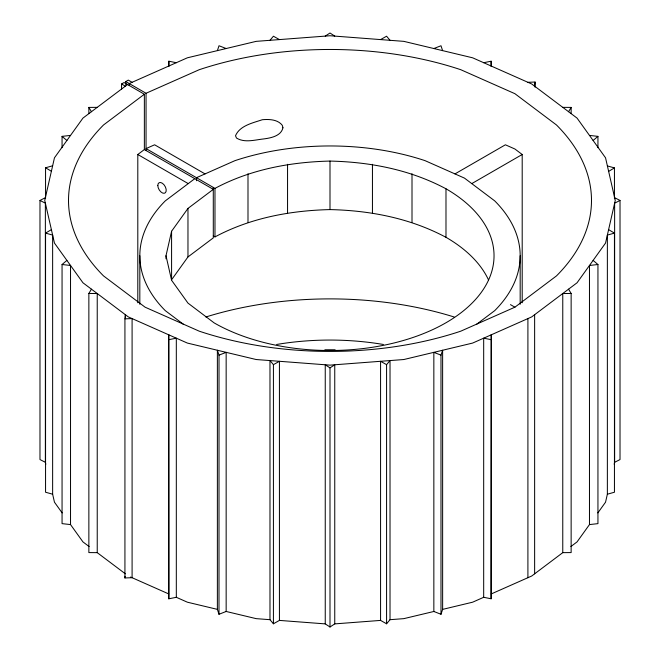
<?xml version="1.0" encoding="UTF-8"?>
<svg xmlns="http://www.w3.org/2000/svg" width="660" height="660" viewBox="0 0 660 660"><rect width="100%" height="100%" fill="white"/><g stroke="black" fill="none" stroke-linecap="round" stroke-linejoin="round"><path stroke-width="0.99" d="M168.82 598.81L168.754 334.826L168.82 598.81L176.319 597.292L187.366 602.192L217.379 609.37L218.988 614.279L226.157 611.465L256.171 618.643L269.981 619.69L273.421 623.783L279.427 620.408L325.248 623.89L330 627L334.752 623.89L380.572 620.408L386.578 623.783L390.019 619.69L390.019 360.575L386.578 364.658L386.578 623.783M218.988 614.279L219.013 355.138L217.379 350.245L217.379 609.37M168.754 66.058L168.877 61.215L176.319 62.708M491.122 598.777L491.246 334.826L491.122 598.777L483.681 597.292L472.634 602.192L442.637 609.378L440.995 614.262L433.851 611.482L403.829 618.643L390.019 619.69M124.93 318.838L132.091 318.582L132.091 577.706L124.93 577.962L124.93 318.838L125.367 314.696L125.367 317.782M124.93 577.962L125.103 576.304M534.633 86.179L535.07 82.038L527.909 82.294M165.998 258.794L165.998 255.758L171.583 231.248L187.968 208.411L213.304 189.354L144.367 149.556L144.367 94.24L124.088 82.525L121.564 83.985L121.564 89.125M607.365 494.208L614.443 492.228L614.443 233.104L607.365 235.092L607.365 494.208L605.542 502.186L597.844 512.911M614.188 464.26L614.633 462.305L614.633 203.181L620.02 200.442L620.02 459.558L614.633 462.305M217.379 50.63L219.013 45.746L226.157 48.535M440.995 614.262L440.987 355.138L442.621 350.245L442.637 609.378M125.367 573.82L97.234 552.651L88.861 552.585L88.861 293.461L91.435 289.171M568.565 111.713L571.139 107.415L562.765 107.349M213.287 187.407L213.304 237.88L187.968 256.938L171.583 279.774L171.583 231.248M589.471 524.584L597.943 523.636L597.943 264.52L589.471 265.46L589.471 524.584L577.046 541.909L570.875 546.546M269.981 40.309L273.421 36.217L279.427 39.592M89.125 546.546L82.954 541.909L70.529 524.584L62.056 523.636L62.056 264.52L66.891 260.395M593.109 140.489L597.943 136.364L597.943 147.675M127.561 84.529L82.954 118.09L54.458 157.814L44.74 200.442L54.458 243.07L82.954 282.785L128.287 316.899L187.366 343.068L256.171 359.527L330 365.137L403.829 359.527L472.634 343.068L531.712 316.899L577.046 282.785L605.542 243.07L615.26 200.442L605.542 157.814L577.046 118.09L531.712 83.985L472.634 57.808L403.829 41.357L330 35.747L256.171 41.357L187.366 57.808L129.236 83.564L129.236 85.618M144.367 94.24L103.546 124.954A261.492 150.967 0 0 0 103.546 275.921L145.101 307.189L199.254 331.188A261.492 150.967 0 0 0 460.746 331.188L514.899 307.189L556.454 275.921A261.492 150.967 0 0 0 556.454 124.954L514.899 93.687L460.746 69.696A261.492 150.967 0 0 0 199.254 69.696L146.05 93.266L125.771 81.559L125.771 84.645M137.8 302.775L137.8 154.498L144.367 149.556M194.799 178.67L165.305 200.863A190.179 109.799 0 0 0 165.305 310.654L183.315 324.209M476.685 324.209L494.695 310.654A190.179 109.799 0 0 0 494.695 200.863L464.475 178.118L425.089 160.669A190.179 109.799 0 0 0 234.91 160.669L196.474 177.697L196.474 180.733M568.565 289.171L571.139 293.461L571.139 552.585L562.765 552.651L531.712 576.015L491.246 593.942M325.248 36.11L330 33L334.752 36.11M330 627L330 367.876L334.752 364.774L334.752 623.89M608.602 171.386L614.443 167.912L614.443 198.743M62.155 512.911L54.458 502.186L52.635 494.208L45.556 492.228L45.556 233.104L51.397 229.639M125.771 81.559L128.287 80.099L132.091 82.294M454.963 173.91L505.387 144.796L514.899 149.003L522.2 154.498L522.2 302.775M471.776 183.612L522.2 154.498M380.572 39.592L386.578 36.217L390.019 40.309M273.421 623.783L273.421 364.658L279.427 361.292L279.427 620.408M45.812 464.26L45.367 462.305L39.98 459.558L39.98 200.442L45.367 197.695M205.037 173.91L154.613 144.796L146.05 148.582L214.978 188.38C250.33 169.455 290.218 162.022 330 161.073C370.153 161.964 410.33 169.711 445.987 188.793L446.218 188.917A164.084 94.735 0 0 1 445.97 322.757A164.084 94.735 0 0 1 214.153 322.897L187.968 303.105L171.583 280.261L165.998 255.758M213.287 235.925L214.978 236.907C250.33 217.982 290.218 210.54 330 209.591C370.153 210.482 410.33 218.229 445.987 237.32L446.218 237.435A164.084 94.735 0 0 1 488.433 279.774M433.843 48.543L440.987 45.755L442.621 50.639M219.013 355.138L226.157 352.349L226.157 611.465M45.556 198.619L45.556 167.772L52.635 165.792M483.681 62.708L491.122 61.215L491.246 66.058M168.877 339.661L176.319 338.176L176.319 597.292M62.056 147.675L62.056 136.364L70.529 135.415M88.861 113.586L88.861 107.415L97.234 107.349M571.139 293.461L562.765 293.535L562.765 552.651M88.861 293.461L97.234 293.535L97.234 552.651M589.471 135.415L597.943 136.364M62.056 264.52L70.529 265.46L70.529 524.584M491.122 339.661L483.681 338.176L483.681 597.292M607.365 165.924L614.443 167.912M45.556 233.104L52.635 235.084L52.635 494.208M440.987 355.138L433.843 352.349L433.851 611.482M130.573 577.03L168.754 593.942M614.633 197.695L620.02 200.442M39.98 200.442L45.367 203.181L45.367 462.305M386.578 364.658L380.572 361.292L380.572 620.408M510.469 304.631L514.899 307.189M121.564 83.985L125.367 86.179M137.8 154.498L188.224 183.612M608.602 229.639L614.443 233.104M45.556 167.772L51.397 171.245M330 367.876L325.248 364.774L325.248 623.89M593.109 260.395L597.943 264.52M62.056 136.364L66.891 140.489M273.421 364.658L269.981 360.575L269.981 619.69M88.861 107.415L91.435 111.713M571.139 107.415L571.139 113.586M535.07 82.038L535.07 87.186M534.633 314.696L534.633 573.82M527.909 318.582L527.909 577.706M520.179 255.758L520.179 304.285M491.122 61.215L491.122 66.363M445.987 188.793L445.987 237.32M412.005 173.753L412.005 222.28M372.446 164.299L372.446 212.817M330 161.073L330 209.591M287.554 164.299L287.554 212.817M247.995 173.753L247.995 222.28M214.978 188.38L214.978 236.907M187.968 208.411L187.968 256.938M168.877 61.215L168.877 66.363M146.05 93.266L146.05 150.645M139.821 255.758L139.821 304.285M205.846 316.99A261.492 150.967 0 0 1 454.154 316.99M324.86 349.8A190.179 109.799 0 0 1 335.14 349.8M276.647 344.471A190.179 109.799 0 0 1 383.353 344.471M282.95 127.776C281.094 136.067 270.798 138.014 263.596 138.946C254.768 139.887 244.629 143.08 236.486 138.031L235.513 135.754C239.811 125.573 252.788 122.966 262.325 119.724C269.164 119.122 277.712 119.402 282.29 125.309L282.95 127.776M157.814 185.46A5.94 3.432 60 0 0 164.117 193.306A5.94 3.432 60 0 0 164.117 184.899A5.94 3.432 60 0 0 157.814 185.46"/></g></svg>
